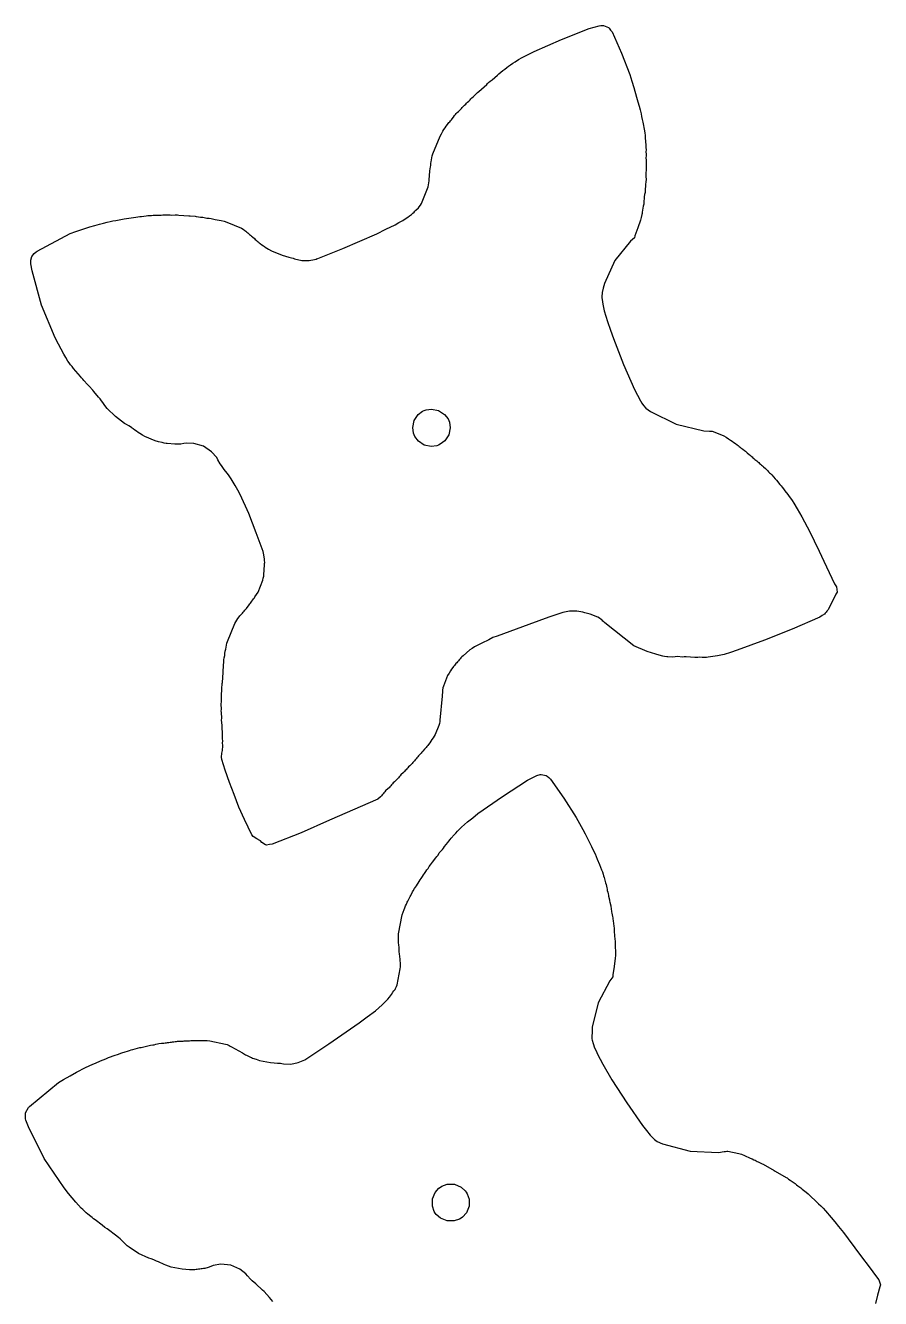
# Model space of a CAD drawing. Extents: x 0 to 47.2, y 0 to 95.3.
# Drawn here: x 40.26 to 45.99, y 84.73 to 93.26 of the extents above; entities that cross this region are included whole.
import ezdxf

# ---------------------------------------------------------------- set-up
doc = ezdxf.new("R2010")
doc.units = 0
doc.layers.get('0').update_dxf_attribs({"linetype": 'CONTINUOUS'})

msp = doc.modelspace()

# ---------------------------------------------------------------- linework, layer by layer
at = {"color": 0}
for points in [[(42.2096, 91.6926), (42.3869, 91.766), (42.6142, 91.8642), (42.6754, 91.8936), (42.7368, 91.9231), (42.7632, 91.9382), (42.7897, 91.9532), (42.8057, 91.9639), (42.8217, 91.9746), (42.8342, 91.9839), (42.8467, 91.9931), (42.8557, 92.001), (42.8646, 92.0087), (42.8701, 92.0151), (42.8757, 92.0215), (42.8938, 92.0372), (42.8985, 92.0432), (42.9068, 92.0549), (42.9135, 92.0657), (42.9549, 92.1657), (42.9579, 92.1781), (42.9606, 92.1914), (42.9632, 92.2047), (42.9656, 92.2189), (42.9664, 92.2265), (42.9682, 92.2518), (42.9688, 92.2601), (42.97, 92.2771), (42.971, 92.2847), (42.9732, 92.2987), (42.9756, 92.3129), (42.9764, 92.3206), (42.9776, 92.3374), (42.9786, 92.345), (42.981, 92.3592), (42.9836, 92.3725), (42.9861, 92.3858), (42.9892, 92.3982), (43.0382, 92.5176), (43.0474, 92.5338), (43.0576, 92.5501), (43.0646, 92.5613), (43.0722, 92.5725), (43.0797, 92.5839), (43.0881, 92.5954), (43.0928, 92.6015), (43.0983, 92.6079), (43.1039, 92.6143), (43.1094, 92.6206), (43.115, 92.6269), (43.1197, 92.6331), (43.1281, 92.6447), (43.1364, 92.6563), (43.1411, 92.6624), (43.1467, 92.6687), (43.1522, 92.6751), (43.1613, 92.6829), (43.1703, 92.6907), (43.1813, 92.7035), (43.1868, 92.7099), (43.1924, 92.7162), (43.2014, 92.724), (43.2104, 92.7319), (43.2158, 92.7382), (43.2214, 92.7446), (43.2304, 92.7525), (43.2394, 92.7603), (43.245, 92.7667), (43.2506, 92.7731), (43.2594, 92.7808), (43.2686, 92.7886), (43.274, 92.795), (43.2796, 92.8014), (43.2886, 92.8092), (43.2976, 92.8169), (43.3517, 92.8639), (43.3572, 92.8703), (43.3628, 92.8767), (43.3753, 92.886), (43.3878, 92.8951), (43.4238, 92.9264), (43.4328, 92.9343), (43.4599, 92.9576), (43.4724, 92.9669), (43.4849, 92.9763), (43.4974, 92.9856), (43.5099, 92.9947), (43.5258, 93.0054), (43.5418, 93.0161), (43.5647, 93.0297), (43.5878, 93.0433), (43.6281, 93.0642), (43.6685, 93.085), (43.8518, 93.165), (44.0379, 93.2381), (44.0708, 93.2475), (44.1036, 93.2571), (44.1156, 93.2579), (44.1274, 93.2587), (44.1342, 93.2575), (44.1661, 93.2443), (44.1718, 93.2403), (44.1811, 93.2279), (44.1903, 93.2153), (44.2529, 93.0739), (44.3088, 92.9296), (44.3225, 92.8863), (44.3364, 92.8431), (44.3554, 92.7774), (44.3635, 92.7481), (44.3715, 92.7188), (44.3782, 92.6929), (44.3847, 92.6669), (44.3885, 92.6481), (44.3922, 92.6292), (44.396, 92.6104), (44.4072, 92.5538), (44.4094, 92.5383), (44.4117, 92.5231), (44.4126, 92.5111), (44.4135, 92.4992), (44.4143, 92.4874), (44.4151, 92.4754), (44.416, 92.4635), (44.4168, 92.4517), (44.4176, 92.4397), (44.4185, 92.4278), (44.4174, 92.411), (44.4182, 92.399), (44.419, 92.3872), (44.4178, 92.3703), (44.4186, 92.3585), (44.4194, 92.3465), (44.4183, 92.3297), (44.4192, 92.3178), (44.42, 92.3058), (44.4164, 92.2554), (44.4172, 92.2435), (44.4181, 92.2317), (44.4162, 92.2064), (44.4157, 92.1979), (44.4121, 92.1475), (44.4113, 92.1399), (44.4089, 92.1257), (44.4065, 92.1117), (44.4057, 92.1039), (44.405, 92.0956), (44.4044, 92.0871), (44.4033, 92.0703), (44.4024, 92.0626), (44.4, 92.0485), (44.3974, 92.0351), (44.3947, 92.0218), (44.3924, 92.0076), (44.3915, 92), (44.3903, 91.9931), (44.3863, 91.9733), (44.3814, 91.9553), (44.3626, 91.9024), (44.3439, 91.8487), (44.341, 91.8363), (44.3151, 91.8142), (44.2101, 91.6835), (44.1399, 91.5313), (44.1315, 91.4985), (44.1246, 91.4711), (44.1233, 91.4643), (44.1222, 91.4475), (44.1231, 91.4356), (44.1239, 91.4236), (44.1261, 91.4082), (44.1285, 91.3929), (44.1336, 91.3706), (44.1388, 91.3482), (44.1497, 91.3118), (44.1607, 91.2756), (44.1803, 91.2183), (44.1999, 91.1611), (44.2672, 90.9889), (44.3414, 90.8196), (44.3801, 90.7458), (44.3908, 90.7297), (44.4015, 90.7138), (44.4172, 90.6957), (44.4486, 90.6733), (44.6201, 90.5893), (44.806, 90.5447), (44.8444, 90.5419), (44.8613, 90.5407), (44.8679, 90.5394), (44.9388, 90.5113), (44.9549, 90.5019), (44.9717, 90.491), (44.9775, 90.4868), (44.9835, 90.4821), (44.9951, 90.4737), (45.0064, 90.4661), (45.0178, 90.4586), (45.0293, 90.4501), (45.0354, 90.4454), (45.0418, 90.44), (45.0482, 90.4344), (45.0543, 90.4296), (45.0658, 90.4213), (45.0775, 90.4129), (45.0836, 90.4082), (45.0899, 90.4026), (45.0962, 90.3971), (45.109, 90.3861), (45.1154, 90.3806), (45.1218, 90.375), (45.1282, 90.3696), (45.1344, 90.364), (45.1408, 90.3585), (45.1472, 90.3529), (45.1536, 90.3474), (45.16, 90.3418), (45.1664, 90.3364), (45.1728, 90.3308), (45.1792, 90.3253), (45.1856, 90.3197), (45.1919, 90.3143), (45.1982, 90.3088), (45.2046, 90.3032), (45.2174, 90.2921), (45.2238, 90.2867), (45.2315, 90.2775), (45.2393, 90.2686), (45.2458, 90.2631), (45.2521, 90.2575), (45.2599, 90.2485), (45.2833, 90.2215), (45.2912, 90.2125), (45.3147, 90.1854), (45.3225, 90.1764), (45.3303, 90.1674), (45.3396, 90.1549), (45.3488, 90.1424), (45.3674, 90.1174), (45.3765, 90.1049), (45.3858, 90.0924), (45.3965, 90.0764), (45.4072, 90.0604), (45.4315, 90.0215), (45.4467, 89.995), (45.4617, 89.9686), (45.4796, 89.9351), (45.4975, 89.9018), (45.5211, 89.8544), (45.5449, 89.8071), (45.5772, 89.7387), (45.6096, 89.6706), (45.6801, 89.52), (45.6931, 89.4986), (45.6975, 89.4638), (45.6888, 89.4501), (45.6647, 89.3993), (45.6392, 89.3479), (45.6353, 89.3422), (45.6297, 89.3358), (45.6243, 89.3294), (45.6188, 89.3232), (45.6132, 89.3167), (45.5972, 89.3061), (45.5813, 89.2953), (45.3979, 89.2153), (45.2118, 89.1424), (45.0276, 89.0742), (44.9844, 89.0603), (44.9411, 89.0465), (44.9187, 89.0414), (44.8964, 89.0361), (44.881, 89.0339), (44.8656, 89.0315), (44.8501, 89.0293), (44.8349, 89.0269), (44.8229, 89.0261), (44.811, 89.0253), (44.8026, 89.0258), (44.7942, 89.0265), (44.7774, 89.0276), (44.7654, 89.0268), (44.7536, 89.026), (44.7451, 89.0265), (44.6862, 89.0307), (44.6743, 89.03), (44.6625, 89.029), (44.6288, 89.0315), (44.5979, 89.0269), (44.5643, 89.0293), (44.5567, 89.0303), (44.5426, 89.0325), (44.53, 89.0354), (44.506, 89.0419), (44.4829, 89.0486), (44.4547, 89.0574), (44.4268, 89.0663), (44.3375, 89.1039), (44.1425, 89.2589), (44.1361, 89.2644), (44.1297, 89.2699), (44.1235, 89.2754), (44.1174, 89.2803), (44.1057, 89.2885), (44.0949, 89.2953), (44.0449, 89.3164), (44.0268, 89.3212), (44.0079, 89.3257), (43.9953, 89.3286), (43.9819, 89.3311), (43.9686, 89.3339), (43.9544, 89.3361), (43.9468, 89.3371), (43.9349, 89.3363), (43.9231, 89.3353), (43.9063, 89.3365), (43.8615, 89.3263), (43.7679, 89.2957), (43.7003, 89.2717), (43.6326, 89.2478), (43.4206, 89.1681), (43.3912, 89.16), (43.3649, 89.145), (43.3175, 89.1213), (43.2701, 89.0976), (43.2542, 89.0868), (43.2381, 89.0761), (43.1931, 89.0371), (43.184, 89.0293), (43.1785, 89.0229), (43.1731, 89.0165), (43.1675, 89.0101), (43.1619, 89.0038), (43.1564, 88.9974), (43.1508, 88.9911), (43.1453, 88.9846), (43.1399, 88.9783), (43.1343, 88.9719), (43.1288, 88.9656), (43.124, 88.9594), (43.1157, 88.9479), (43.1088, 88.9368), (43.0985, 88.9204), (43.0892, 88.9042), (43.0607, 88.8342), (43.0576, 88.8217), (43.0553, 88.8076), (43.0544, 88.8), (43.0521, 88.7664), (43.0372, 88.605), (43.0363, 88.5974), (43.034, 88.5832), (43.031, 88.5708), (43.006, 88.5104), (42.9993, 88.4994), (42.9917, 88.4881), (42.9842, 88.4768), (42.9765, 88.4656), (42.969, 88.4542), (42.9606, 88.4426), (42.9558, 88.4365), (42.9503, 88.4301), (42.9449, 88.4237), (42.9393, 88.4174), (42.9338, 88.411), (42.9226, 88.3983), (42.9172, 88.3919), (42.9117, 88.3856), (42.9061, 88.3792), (42.9006, 88.3728), (42.8951, 88.3664), (42.8896, 88.3601), (42.884, 88.3536), (42.8785, 88.3474), (42.8729, 88.341), (42.8674, 88.3346), (42.8618, 88.3282), (42.8564, 88.3218), (42.8508, 88.3154), (42.8453, 88.309), (42.8362, 88.3012), (42.8272, 88.2935), (42.8217, 88.2871), (42.8163, 88.2807), (42.8107, 88.2743), (42.8051, 88.2679), (42.7996, 88.2615), (42.7942, 88.2553), (42.7761, 88.2396), (42.7706, 88.2332), (42.765, 88.2268), (42.7594, 88.2204), (42.754, 88.214), (42.7485, 88.2076), (42.7429, 88.2014), (42.7339, 88.1935), (42.7249, 88.1857), (42.7193, 88.1793), (42.7137, 88.1729), (42.7083, 88.1665), (42.7028, 88.1603), (42.6972, 88.1537), (42.6917, 88.1475), (42.6738, 88.1318), (42.6682, 88.1254), (42.6626, 88.119), (42.6571, 88.1126), (42.6515, 88.1064), (42.6461, 88.1), (42.6406, 88.0936), (42.6225, 88.0779), (42.2978, 87.9353), (42.1075, 87.8524), (41.9143, 87.7764), (41.8954, 87.7728), (41.8765, 87.769), (41.8697, 87.7701), (41.845, 87.7862), (41.8362, 87.7972), (41.8306, 87.8012), (41.8103, 87.811), (41.7869, 87.8275), (41.7783, 87.8386), (41.7532, 87.8894), (41.7281, 87.9403), (41.69, 88.0225), (41.6587, 88.1075), (41.629, 88.1892), (41.5993, 88.2708), (41.5883, 88.3071), (41.5774, 88.3433), (41.5757, 88.3574), (41.5769, 88.384), (41.581, 88.4036), (41.5822, 88.4107), (41.5833, 88.4275), (41.5825, 88.4394), (41.5817, 88.4514), (41.5829, 88.4682), (41.5821, 88.48), (41.5813, 88.4919), (41.5824, 88.5087), (41.5815, 88.5207), (41.5807, 88.5326), (41.5799, 88.5444), (41.579, 88.5564), (41.5782, 88.5683), (41.5764, 88.5921), (41.5757, 88.604), (41.5768, 88.6208), (41.576, 88.6326), (41.5751, 88.6446), (41.5743, 88.6565), (41.5735, 88.6685), (41.574, 88.6768), (41.5747, 88.6853), (41.5729, 88.709), (41.5735, 88.7175), (41.5742, 88.7258), (41.5747, 88.7343), (41.5754, 88.7428), (41.5736, 88.7665), (41.5742, 88.775), (41.5767, 88.8086), (41.5772, 88.8169), (41.5796, 88.8507), (41.5803, 88.8592), (41.585, 88.9264), (41.5856, 88.9349), (41.5904, 89.0021), (41.5913, 89.0097), (41.5936, 89.0239), (41.596, 89.0381), (41.5968, 89.0457), (41.5978, 89.0533), (41.6001, 89.0675), (41.6028, 89.0808), (41.6054, 89.0942), (41.6107, 89.1208), (41.6137, 89.1332), (41.6632, 89.2528), (41.6699, 89.2638), (41.6775, 89.275), (41.685, 89.2864), (41.6933, 89.2979), (41.6982, 89.304), (41.7036, 89.3104), (41.7092, 89.3168), (41.7147, 89.3232), (41.7203, 89.3296), (41.7257, 89.3358), (41.7312, 89.3422), (41.7368, 89.3486), (41.7424, 89.355), (41.7471, 89.3611), (41.7554, 89.3728), (41.7638, 89.3843), (41.7685, 89.3904), (41.7733, 89.3964), (41.79, 89.4196), (41.7947, 89.4257), (41.7989, 89.4315), (41.8099, 89.4483), (41.8192, 89.4644), (41.8518, 89.5443), (41.8547, 89.5568), (41.8571, 89.571), (41.8581, 89.5786), (41.8628, 89.6458), (41.8633, 89.6543), (41.864, 89.6626), (41.8632, 89.6746), (41.8624, 89.6865), (41.8549, 89.7242), (41.854, 89.7361), (41.8069, 89.8596), (41.7569, 89.99), (41.7001, 90.1175), (41.6836, 90.1475), (41.6672, 90.1774), (41.6535, 90.2003), (41.64, 90.2233), (41.6214, 90.2483), (41.6122, 90.2608), (41.5936, 90.2857), (41.5844, 90.2983), (41.5751, 90.3108), (41.5658, 90.3233), (41.5508, 90.3497), (41.5425, 90.3643), (41.5085, 90.4031), (41.4535, 90.4404), (41.3897, 90.4597), (41.3383, 90.4618), (41.3218, 90.459), (41.3029, 90.4553), (41.291, 90.4544), (41.2792, 90.4536), (41.2707, 90.4542), (41.2622, 90.4549), (41.2118, 90.4583), (41.2042, 90.4593), (41.19, 90.4617), (41.1774, 90.4646), (41.1535, 90.471), (41.1304, 90.4778), (41.0611, 90.5065), (41.045, 90.5158), (41.0285, 90.5261), (41.0175, 90.5331), (41.0062, 90.5407), (40.9949, 90.5482), (40.9833, 90.5565), (40.9772, 90.5613), (40.9714, 90.5654), (40.9546, 90.5764), (40.9385, 90.5858), (40.9251, 90.5935), (40.8636, 90.6388), (40.8093, 90.6924), (40.7996, 90.7042), (40.7889, 90.7201), (40.7796, 90.7326), (40.7704, 90.7451), (40.7611, 90.7576), (40.7518, 90.7701), (40.7206, 90.8062), (40.7128, 90.8153), (40.6893, 90.8422), (40.6829, 90.8478), (40.6765, 90.8533), (40.6532, 90.8804), (40.6453, 90.8894), (40.6375, 90.8983), (40.6297, 90.9075), (40.5828, 90.9615), (40.5735, 90.974), (40.5643, 90.9865), (40.555, 90.999), (40.5457, 91.0115), (40.5321, 91.0344), (40.5186, 91.0574), (40.5007, 91.0908), (40.4826, 91.1243), (40.4601, 91.1663), (40.3686, 91.3857), (40.3061, 91.6151), (40.2981, 91.6621), (40.2971, 91.6682), (40.2978, 91.6872), (40.305, 91.7106), (40.3192, 91.7308), (40.3336, 91.7431), (40.3392, 91.746), (40.5615, 91.8654), (40.5989, 91.8789), (40.5989, 91.879), (40.6456, 91.8943), (40.6924, 91.9094), (40.7251, 91.919), (40.7581, 91.9286), (40.7839, 91.9351), (40.8097, 91.9418), (40.8286, 91.9456), (40.8475, 91.9493), (40.8664, 91.9529), (40.9229, 91.9642), (40.9383, 91.9665), (40.9692, 91.971), (40.9844, 91.9733), (40.9999, 91.9757), (41.0153, 91.9779), (41.0272, 91.9788), (41.039, 91.9796), (41.0544, 91.9819), (41.0699, 91.9842), (41.0818, 91.985), (41.0936, 91.9858), (41.1056, 91.9867), (41.1175, 91.9876), (41.1293, 91.9885), (41.1412, 91.9893), (41.1497, 91.9886), (41.1581, 91.9881), (41.17, 91.9889), (41.1818, 91.9897), (41.1937, 91.9906), (41.2057, 91.9914), (41.231, 91.9896), (41.2393, 91.989), (41.2632, 91.9908), (41.2715, 91.9901), (41.28, 91.9896), (41.2885, 91.9889), (41.3557, 91.9842), (41.3642, 91.9836), (41.3978, 91.9811), (41.4054, 91.9803), (41.4196, 91.9779), (41.4336, 91.9757), (41.4489, 91.9737), (41.4772, 91.9692), (41.4849, 91.9682), (41.4925, 91.9674), (41.5065, 91.965), (41.5332, 91.9597), (41.5467, 91.9571), (41.56, 91.9544), (41.5726, 91.9515), (41.5915, 91.9471), (41.6096, 91.9424), (41.7089, 91.9007), (41.7197, 91.894), (41.7314, 91.8857), (41.7374, 91.881), (41.7438, 91.8754), (41.7501, 91.8699), (41.7565, 91.8643), (41.7629, 91.8589), (41.7693, 91.8533), (41.7757, 91.8478), (41.7821, 91.8422), (41.7947, 91.8311), (41.8011, 91.8257), (41.8075, 91.8201), (41.8139, 91.8146), (41.8203, 91.809), (41.8267, 91.8036), (41.8326, 91.7987), (41.8443, 91.7904), (41.856, 91.7821), (41.8619, 91.7774), (41.8678, 91.7733), (41.8896, 91.7601), (41.9106, 91.7488), (41.9799, 91.72), (42.0029, 91.7132), (42.0262, 91.7065), (42.0444, 91.7018), (42.0536, 91.6994), (42.0629, 91.6954), (42.1118, 91.6838), (42.1622, 91.6839), (42.1724, 91.6858), (42.2099, 91.6926), (42.2096, 91.6926)], [(42.8656, 90.5165), (42.8608, 90.5278), (42.856, 90.5653), (42.8656, 90.6122), (42.8919, 90.6522), (42.9219, 90.6753), (42.9332, 90.6799), (42.9444, 90.6846), (42.9819, 90.6894), (43.0289, 90.6799), (43.0689, 90.6535), (43.0918, 90.6235), (43.0965, 90.6122), (43.1011, 90.601), (43.1061, 90.5635), (43.0965, 90.5167), (43.07, 90.4767), (43.0401, 90.4536), (43.0289, 90.4489), (43.0176, 90.4443), (42.9801, 90.4394), (42.9332, 90.4489), (42.8932, 90.4754), (42.8701, 90.5053), (42.8656, 90.5165)], [(43.0062, 85.3054), (42.9994, 85.3156), (42.9874, 85.3514), (42.9875, 85.3993), (43.0057, 85.4438), (43.0306, 85.4721), (43.0407, 85.4789), (43.0508, 85.4856), (43.0865, 85.4978), (43.1344, 85.4975), (43.1789, 85.4794), (43.2074, 85.4544), (43.214, 85.4443), (43.2208, 85.4343), (43.2329, 85.3985), (43.2326, 85.3506), (43.2146, 85.3061), (43.1897, 85.2778), (43.1796, 85.271), (43.1694, 85.2642), (43.1336, 85.2521), (43.0857, 85.2524), (43.0414, 85.2704), (43.0129, 85.2954), (43.0062, 85.3054)]]:
    msp.add_lwpolyline(points, close=True, dxfattribs=at)
msp.add_lwpolyline([(41.9189, 84.7128), (41.8969, 84.739), (41.8792, 84.7589), (41.8614, 84.7787), (41.8499, 84.7892), (41.8383, 84.7996), (41.8153, 84.8206), (41.8038, 84.831), (41.7807, 84.8519), (41.7692, 84.8624), (41.7493, 84.8853), (41.7382, 84.8981), (41.6974, 84.9293), (41.6361, 84.9553), (41.5699, 84.9618), (41.519, 84.9537), (41.5033, 84.9479), (41.4856, 84.9404), (41.4625, 84.9342), (41.4542, 84.9332), (41.4457, 84.9321), (41.4374, 84.9311), (41.429, 84.93), (41.4207, 84.9289), (41.4122, 84.9279), (41.4039, 84.9268), (41.3956, 84.9258), (41.3879, 84.9251), (41.3735, 84.9247), (41.3606, 84.9251), (41.3358, 84.9268), (41.3119, 84.9289), (41.2383, 84.9436), (41.2207, 84.9497), (41.2026, 84.9565), (41.1904, 84.9611), (41.1778, 84.9664), (41.1653, 84.9715), (41.1522, 84.9775), (41.1454, 84.981), (41.1389, 84.9839), (41.1203, 84.9914), (41.1026, 84.9975), (41.0881, 85.0025), (41.0189, 85.0347), (40.9551, 85.0767), (40.9433, 85.0864), (40.9297, 85.1), (40.9182, 85.1104), (40.9067, 85.121), (40.8951, 85.1314), (40.8836, 85.1418), (40.8647, 85.1565), (40.8554, 85.1638), (40.846, 85.1711), (40.8365, 85.1783), (40.8271, 85.1857), (40.8176, 85.1931), (40.8082, 85.2004), (40.7936, 85.2087), (40.7747, 85.2233), (40.7653, 85.2307), (40.7369, 85.2526), (40.7276, 85.2599), (40.7182, 85.2672), (40.7088, 85.2746), (40.6993, 85.2818), (40.6804, 85.2965), (40.6689, 85.3069), (40.6574, 85.3174), (40.6458, 85.3279), (40.6344, 85.3383), (40.6165, 85.3582), (40.5988, 85.3781), (40.5747, 85.4072), (40.5506, 85.4365), (40.5203, 85.4735), (40.3876, 85.6707), (40.2817, 85.8835), (40.2646, 85.9281), (40.2615, 85.9361), (40.2619, 85.9771), (40.2818, 86.0129), (40.2885, 86.0183), (40.4833, 86.1789), (40.5174, 86.1994), (40.5172, 86.1994), (40.5601, 86.2236), (40.6031, 86.2476), (40.6638, 86.2792), (40.6878, 86.2907), (40.7118, 86.3022), (40.7296, 86.3096), (40.7651, 86.3242), (40.7829, 86.3317), (40.8007, 86.3389), (40.8185, 86.3463), (40.8624, 86.3621), (40.8771, 86.3672), (40.9064, 86.3778), (40.9293, 86.384), (40.944, 86.3893), (40.9586, 86.3946), (40.9701, 86.3976), (40.9817, 86.4008), (41.0276, 86.4135), (41.0361, 86.4144), (41.0444, 86.4156), (41.0904, 86.4282), (41.0989, 86.4293), (41.1156, 86.4312), (41.1239, 86.4324), (41.1354, 86.4356), (41.1469, 86.4387), (41.1553, 86.4397), (41.1721, 86.4418), (41.1804, 86.4429), (41.1888, 86.4439), (41.1972, 86.445), (41.2056, 86.4461), (41.2139, 86.4472), (41.2222, 86.4482), (41.2307, 86.4493), (41.239, 86.4503), (41.2474, 86.4514), (41.2557, 86.4524), (41.2642, 86.4535), (41.2725, 86.4546), (41.2808, 86.4556), (41.2886, 86.4561), (41.3028, 86.4567), (41.3172, 86.4571), (41.3249, 86.4578), (41.3325, 86.4583), (41.3468, 86.4587), (41.3611, 86.4593), (41.3688, 86.4599), (41.3765, 86.4604), (41.3907, 86.461), (41.4179, 86.461), (41.4315, 86.461), (41.4451, 86.461), (41.4582, 86.4606), (41.4776, 86.46), (41.4961, 86.4587), (41.6017, 86.4372), (41.6136, 86.4329), (41.6267, 86.4269), (41.6335, 86.4235), (41.6408, 86.4193), (41.7142, 86.3775), (41.7215, 86.3733), (41.7361, 86.365), (41.7431, 86.3615), (41.769, 86.3497), (41.776, 86.3463), (41.7824, 86.3433), (41.8063, 86.3347), (41.8292, 86.3276), (41.9028, 86.3131), (41.9267, 86.3108), (41.9508, 86.3088), (41.9696, 86.3078), (41.979, 86.3072), (41.9889, 86.305), (42.0393, 86.3032), (42.0886, 86.3132), (42.0982, 86.3169), (42.1336, 86.331), (42.1335, 86.331), (42.1335, 86.331), (42.2931, 86.4375), (42.4968, 86.5782), (42.5511, 86.619), (42.6054, 86.6599), (42.6515, 86.6997), (42.665, 86.7133), (42.6786, 86.7269), (42.689, 86.7385), (42.6996, 86.75), (42.7142, 86.7689), (42.7225, 86.7835), (42.7299, 86.7929), (42.7371, 86.8024), (42.7407, 86.8092), (42.7465, 86.8222), (42.751, 86.8342), (42.7721, 86.9403), (42.7726, 86.9531), (42.7726, 86.9803), (42.7721, 86.9946), (42.7715, 87.0022), (42.7704, 87.0106), (42.7693, 87.0189), (42.7683, 87.0274), (42.7672, 87.0357), (42.7662, 87.044), (42.7651, 87.0525), (42.7646, 87.0601), (42.7642, 87.0744), (42.7636, 87.0888), (42.7631, 87.0964), (42.7619, 87.1047), (42.761, 87.1131), (42.7603, 87.1208), (42.7599, 87.1351), (42.7599, 87.1624), (42.7604, 87.1751), (42.785, 87.3017), (42.791, 87.3193), (42.7979, 87.3375), (42.8025, 87.3497), (42.8078, 87.3622), (42.8129, 87.3747), (42.8189, 87.3878), (42.8224, 87.3947), (42.839, 87.424), (42.8425, 87.4308), (42.8544, 87.4569), (42.8579, 87.4638), (42.8663, 87.4785), (42.8808, 87.4972), (42.8976, 87.5265), (42.9049, 87.536), (42.9122, 87.5454), (42.9206, 87.5601), (42.9278, 87.5696), (42.9351, 87.5789), (42.9393, 87.5863), (42.9435, 87.5936), (42.9508, 87.6031), (42.9582, 87.6125), (42.9665, 87.6271), (42.9738, 87.6365), (42.9811, 87.646), (42.9885, 87.6554), (43.0104, 87.6838), (43.0176, 87.6931), (43.025, 87.7025), (43.0333, 87.7172), (43.0439, 87.7288), (43.0543, 87.7403), (43.0615, 87.7497), (43.0689, 87.759), (43.0908, 87.7874), (43.0982, 87.7968), (43.1054, 87.8062), (43.1128, 87.8157), (43.1337, 87.8386), (43.1442, 87.8501), (43.1546, 87.8617), (43.1682, 87.8753), (43.1818, 87.8889), (43.2017, 87.9068), (43.2215, 87.9246), (43.2571, 87.9529), (43.2926, 87.9811), (43.4568, 88.0954), (43.6251, 88.2033), (43.6858, 88.2349), (43.7089, 88.2411), (43.7158, 88.2413), (43.7494, 88.2344), (43.756, 88.2317), (43.7674, 88.2213), (43.779, 88.2108), (43.8681, 88.0843), (43.9508, 87.9536), (43.9728, 87.9139), (43.9949, 87.8742), (44.0106, 87.8438), (44.0262, 87.8135), (44.04, 87.7862), (44.0536, 87.759), (44.0651, 87.735), (44.0767, 87.711), (44.084, 87.6932), (44.0914, 87.6754), (44.106, 87.6399), (44.1133, 87.6221), (44.1207, 87.6043), (44.126, 87.5896), (44.1312, 87.575), (44.1343, 87.5635), (44.1375, 87.5519), (44.1469, 87.5175), (44.1501, 87.506), (44.1564, 87.4829), (44.1575, 87.4746), (44.1585, 87.4662), (44.1617, 87.4547), (44.1649, 87.4432), (44.166, 87.4347), (44.1669, 87.4264), (44.1732, 87.4035), (44.1743, 87.395), (44.1754, 87.3867), (44.1817, 87.3636), (44.1828, 87.3553), (44.1838, 87.3469), (44.1849, 87.3386), (44.1858, 87.3301), (44.1869, 87.3218), (44.1881, 87.3135), (44.1943, 87.2904), (44.1954, 87.2821), (44.1964, 87.2738), (44.1974, 87.2653), (44.1985, 87.2569), (44.1996, 87.2486), (44.2007, 87.2401), (44.2017, 87.2318), (44.2028, 87.2235), (44.2037, 87.2151), (44.2049, 87.2067), (44.2054, 87.199), (44.2058, 87.1847), (44.2064, 87.1704), (44.2069, 87.1628), (44.2081, 87.1544), (44.209, 87.1461), (44.2101, 87.1376), (44.2112, 87.1293), (44.2118, 87.1217), (44.2124, 87.1074), (44.2124, 87.0801), (44.2128, 87.0658), (44.2133, 87.0582), (44.2136, 87.0511), (44.2133, 87.031), (44.2122, 87.0124), (44.204, 86.9567), (44.1962, 86.9004), (44.1957, 86.8875), (44.1749, 86.8608), (44.0972, 86.7124), (44.0581, 86.5493), (44.0563, 86.5154), (44.0549, 86.4872), (44.0549, 86.4804), (44.056, 86.4719), (44.0571, 86.4636), (44.0633, 86.4406), (44.0739, 86.4112), (44.0833, 86.3904), (44.0928, 86.3694), (44.1106, 86.336), (44.1283, 86.3026), (44.1892, 86.1979), (44.2888, 86.0422), (44.3946, 85.8906), (44.4208, 85.8582), (44.4469, 85.8257), (44.4606, 85.8121), (44.4742, 85.7986), (44.4931, 85.7839), (44.5282, 85.7681), (44.7128, 85.7192), (44.9038, 85.7115), (44.9419, 85.7164), (44.9504, 85.7175), (44.9588, 85.7185), (44.9656, 85.7185), (45.0406, 85.7047), (45.0582, 85.6986), (45.0768, 85.6913), (45.0833, 85.6882), (45.0901, 85.6847), (45.1032, 85.6789), (45.1158, 85.6736), (45.1283, 85.6685), (45.1414, 85.6625), (45.1482, 85.659), (45.1629, 85.6507), (45.1697, 85.6472), (45.1958, 85.6354), (45.2026, 85.6319), (45.276, 85.5901), (45.2833, 85.586), (45.3565, 85.5442), (45.3639, 85.54), (45.3733, 85.5326), (45.3828, 85.5253), (45.3974, 85.5169), (45.4162, 85.5024), (45.4257, 85.495), (45.4351, 85.4878), (45.454, 85.4731), (45.4633, 85.4658), (45.4728, 85.4585), (45.4822, 85.4511), (45.4917, 85.4439), (45.5032, 85.4333), (45.5147, 85.4229), (45.5262, 85.4125), (45.5493, 85.3915), (45.5608, 85.3811), (45.5744, 85.3675), (45.5881, 85.3539), (45.6037, 85.3372), (45.6194, 85.3204), (45.6593, 85.2744), (45.6833, 85.2453), (45.7075, 85.216), (45.74, 85.1742), (45.7724, 85.1322), (45.8175, 85.0717), (45.8625, 85.011), (45.9118, 84.944), (45.9611, 84.8772), (45.9779, 84.8588), (45.989, 84.8254), (45.9832, 84.8103), (45.9696, 84.7558), (45.9546, 84.7004)], dxfattribs=at)

doc.saveas('drawing.dxf')
